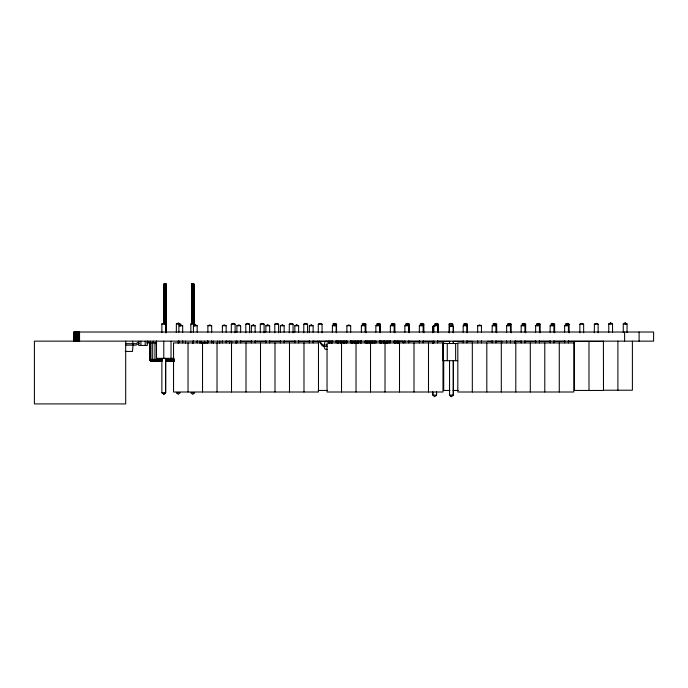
<?xml version="1.0" encoding="UTF-8"?>
<svg xmlns="http://www.w3.org/2000/svg" width="688" height="688" viewBox="0 0 688 688"><rect width="100%" height="100%" fill="white"/><g stroke="black" fill="none" stroke-linecap="round" stroke-linejoin="round"><path stroke-width="1.03" d="M327.239 349.272L325.114 349.272L323.885 346.408L325.114 341.214L331.487 341.214M163.761 394.327L165.636 392.728L165.662 358.336L165.636 392.728L163.778 394.327L161.852 392.728L161.878 358.336M436.605 395.084L434.678 396.684L432.778 395.084L432.778 391.859L432.821 395.084L436.605 395.084L436.562 391.859M139.329 343.269L136.026 345.118L125.749 345.144M139.354 341.454L136.026 343.673L125.749 343.716M434.687 325.467L432.778 326.31L432.778 332.76L432.821 326.31L434.713 326.31M449.513 326.31L451.423 325.467L453.34 326.31L453.315 332.76L453.297 326.31L449.513 326.31L449.531 332.76M612.544 332.553L612.544 323.953L610.652 323.111L608.76 323.953L608.76 332.553M627.043 332.553L627.043 323.953L625.143 323.111L623.259 323.953L623.259 332.553M161.878 332.553L161.852 323.953L163.77 323.111L165.662 323.953L165.636 332.553M176.343 323.953L178.261 323.111L180.153 323.953L180.153 326.103M190.86 332.553L190.86 323.953L192.752 323.111L194.644 323.953L194.644 326.103M178.897 332.184L178.897 325.742L180.806 324.899L182.681 325.742L182.681 332.184M193.388 332.184L193.388 325.742L195.306 324.899L197.172 325.742L197.172 332.184M207.879 332.184L207.879 325.742L209.797 324.899L211.663 325.742L211.663 332.184M222.379 332.184L222.379 325.742L224.288 324.899L226.163 325.742L226.163 332.184M231.314 332.786L231.314 324.186L233.232 323.343L235.098 324.186L235.098 332.786M236.87 332.184L236.87 325.742L238.788 324.899L240.654 325.742L240.654 332.184M245.805 332.786L245.805 324.186L247.723 323.343L249.589 324.186L249.589 332.786M251.361 332.184L251.361 325.742L253.279 324.899L255.145 325.742L255.145 332.184M260.305 332.786L260.305 324.186L262.214 323.343L264.089 324.186L264.089 332.786M265.86 332.184L265.86 325.742L267.77 324.899L269.644 325.742L269.644 332.184M274.796 332.786L274.796 324.186L276.714 323.343L278.58 324.186L278.58 332.786M280.351 332.184L280.351 325.742L282.269 324.899L284.135 325.742L284.135 332.184M289.287 332.786L289.287 324.186L291.205 323.343L293.071 324.186L293.071 332.786M294.842 332.184L294.842 325.742L296.76 324.899L298.626 325.742L298.626 332.184M303.786 332.786L303.786 324.186L305.696 323.343L307.57 324.186L307.57 332.786M309.342 332.184L309.342 325.742L311.251 324.899L313.126 325.742L313.126 332.184M318.277 332.786L318.277 324.186L320.195 323.343L322.061 324.186L322.061 332.786M332.39 332.184L332.39 325.742L334.308 324.899L336.174 325.742L336.174 332.184M346.89 332.184L346.89 325.742L348.799 324.899L350.674 325.742L350.674 332.184M361.381 332.184L361.381 325.742L363.29 324.899L365.165 325.742L365.165 332.184M375.872 332.184L375.872 325.742L377.789 324.899L379.656 325.742L379.656 332.184M390.371 332.184L390.371 325.742L392.28 324.899L394.155 325.742L394.155 332.184M404.862 332.184L404.862 325.742L406.771 324.899L408.646 325.742L408.646 332.184M419.353 332.184L419.353 325.742L421.271 324.899L423.137 325.742L423.137 332.184M433.853 332.184L433.853 325.742L435.762 324.899L437.637 325.742L437.637 332.184M449.066 332.786L449.066 324.186L450.975 323.343L452.85 324.186L452.85 326.336M463.179 332.184L463.179 325.742L465.097 324.899L466.963 325.742L466.963 332.184M477.678 332.184L477.678 325.742L479.588 324.899L481.454 325.742L481.454 332.184M492.169 332.184L492.169 325.742L494.079 324.899L495.953 325.742L495.953 332.184M506.66 332.184L506.66 325.742L508.578 324.899L510.444 325.742L510.444 332.184M521.16 332.184L521.16 325.742L523.069 324.899L524.935 325.742L524.935 332.184M535.651 332.184L535.651 325.742L537.56 324.899L539.435 325.742L539.435 332.184M550.142 332.184L550.142 325.742L552.06 324.899L553.926 325.742L553.926 332.184M564.642 332.184L564.642 325.742L566.551 324.899L568.417 325.742L568.417 332.184M579.855 332.786L579.855 324.186L581.764 323.343L583.639 324.186L583.639 332.786M594.346 332.786L594.346 324.186L596.264 323.343L598.13 324.186L598.13 332.786M625.168 323.111L623.259 323.953L627.043 323.953L625.168 323.111L625.168 323.953M166.29 284.084L163.718 284.084L163.77 323.953M191.565 324.237L191.565 284.084L194.136 284.084L194.085 324.237M161.878 323.953L165.662 323.953M180.153 323.953L176.369 323.953L176.343 332.553M190.86 323.953L194.644 323.953M231.314 324.186L235.098 324.186M245.805 324.186L249.589 324.186M260.305 324.186L264.089 324.186M274.796 324.186L278.58 324.186M289.287 324.186L293.071 324.186M303.786 324.186L307.57 324.186M318.277 324.186L322.061 324.186M336.552 324.186L332.768 324.186L334.686 323.343L336.552 324.186L336.552 332.786M365.887 324.186L362.103 324.186L364.012 323.343L365.887 324.186L365.887 332.786M380.378 324.186L376.594 324.186L378.512 323.343L380.378 324.186L380.378 332.786M394.869 324.186L391.094 324.186L393.003 323.343L394.869 324.186L394.869 332.786M409.369 324.186L405.585 324.186L407.494 323.343L409.369 324.186L409.369 332.786M423.86 324.186L420.076 324.186L421.993 323.343L423.86 324.186L423.86 332.786M438.351 324.186L434.575 324.186L436.484 323.343L438.351 324.186L438.351 332.786M449.066 324.186L452.85 324.186M467.341 324.186L463.557 324.186L465.475 323.343L467.341 324.186L467.341 332.786M496.676 324.186L492.892 324.186L494.801 323.343L496.676 324.186L496.676 332.786M511.167 324.186L507.383 324.186L509.301 323.343L511.167 324.186L511.167 332.786M525.658 324.186L521.874 324.186L523.792 323.343L525.658 324.186L525.658 332.786M540.157 324.186L536.373 324.186L538.283 323.343L540.157 324.186L540.157 332.786M554.648 324.186L550.864 324.186L552.782 323.343L554.648 324.186L554.648 332.786M569.139 324.186L565.355 324.186L567.273 323.343L569.139 324.186L569.139 332.786M579.855 324.186L583.639 324.186M594.346 324.186L598.13 324.186M178.897 325.742L182.681 325.742M193.388 325.742L197.172 325.742M207.879 325.742L211.663 325.742M222.379 325.742L226.163 325.742M236.87 325.742L240.654 325.742M251.361 325.742L255.145 325.742M265.86 325.742L269.644 325.742M280.351 325.742L284.135 325.742M294.842 325.742L298.626 325.742M309.342 325.742L313.126 325.742M332.39 325.742L336.174 325.742M346.89 325.742L350.674 325.742M361.381 325.742L365.165 325.742M375.872 325.742L379.656 325.742M390.371 325.742L394.155 325.742M404.862 325.742L408.646 325.742M419.353 325.742L423.137 325.742M433.853 325.742L437.637 325.742M463.179 325.742L466.963 325.742M477.678 325.742L481.454 325.742M492.169 325.742L495.953 325.742M506.66 325.742L510.444 325.742M521.16 325.742L524.935 325.742M535.651 325.742L539.435 325.742M550.142 325.742L553.926 325.742M564.642 325.742L568.417 325.742M335.735 341.214L346.356 341.214M350.605 341.214L361.234 341.214M365.483 341.214L375.046 341.214M379.294 341.214L389.915 341.214M394.164 341.214L402.669 341.214L403.28 343.071M226.352 341.429L230.566 341.429M240.456 341.377L251.842 341.377M254.947 341.377L266.333 341.377M269.438 341.377L280.833 341.377M283.938 341.377L295.324 341.377M298.429 341.377L309.815 341.377M312.92 341.377L325.347 341.377M402.299 341.377L405.404 341.377M409.549 341.377L419.895 341.377M423.008 341.377L433.354 341.377M437.499 341.377L449.918 341.377M453.031 341.377L463.377 341.377M466.49 341.377L472.699 341.377M487.534 341.377L492.711 341.377M495.816 341.377L502.025 341.377M514.452 341.377L520.661 341.377M524.806 341.377L536.193 341.377M539.297 341.377L550.684 341.377M553.788 341.377L565.183 341.377M568.288 341.377L603.488 341.377M328.812 341.661L329.93 341.661M331.685 341.661L332.803 341.661M337.421 341.661L338.539 341.661M340.293 341.661L341.411 341.661M343.166 341.661L344.284 341.661M346.038 341.661L347.156 341.661M351.774 341.661L352.892 341.661M354.647 341.661L355.765 341.661M357.519 341.661L358.637 341.661M360.392 341.661L361.51 341.661L361.51 341.145M366.128 341.661L367.246 341.661M369 341.661L370.118 341.661M371.873 341.661L372.991 341.661M374.736 341.661L375.863 341.661M380.481 341.661L381.599 341.661M383.354 341.661L384.472 341.661M386.226 341.661L387.344 341.661M389.09 341.661L390.208 341.661L390.208 341.145M394.835 341.661L395.953 341.661M397.707 341.661L398.825 341.661M408.087 341.661L409.85 341.661L409.85 341.145M146.604 342.856L156.701 342.856M201.163 342.856L207.561 342.856L207.561 341.145M443.038 343.501L457.726 343.501M323.885 344.929L327.084 344.929M323.885 346.408L327.084 346.408M125.207 351.422L132.5 351.422L133.111 343.716L132.5 341.145M174.124 358.336L156.494 358.336L156.503 341.145M149.537 342.856L149.537 359.403L162.497 359.403M165.679 359.403L174.159 359.403M149.537 359.403L149.597 359.85L162.506 359.85M165.679 359.85L174.159 359.85M149.597 359.85L162.514 360.263M165.688 360.263L174.159 360.263M149.769 360.263L162.531 360.615M165.705 360.615L174.167 360.615M443.038 360.693L457.726 360.693M150.044 360.615L162.549 360.89M165.722 360.89L174.167 360.89M150.818 361.062L160.493 361.123L150.405 360.89M603.41 390.216L632.392 390.216L632.392 341.145M318.097 390.449L327.419 390.449M449.926 390.449L443.708 390.449L443.708 360.581M453.014 390.449L458.199 390.449M161.878 392.728L165.662 392.728M176.369 392.728L180.153 392.728L178.252 394.327L176.343 392.728M151.575 361.123L150.397 360.615L149.907 359.403L149.907 342.856M152.487 361.123L151.429 360.615L150.99 359.403L150.99 342.856M153.931 361.123L152.71 359.403L152.71 342.856M155.823 361.123L154.963 359.403L154.963 342.856M158.025 361.123L157.578 359.403M451.448 396.684L449.556 395.084L449.531 360.693M319.619 341.162L323.584 345.969L322.337 345.969L319.352 341.678L317.589 341.678L317.589 341.162M160.467 361.062L160.381 359.403M639.109 332.02L639.109 341.145M625.143 323.111L625.143 323.953M624.609 332.02L624.609 341.145M617.901 341.145L617.901 390.216M610.652 323.111L610.652 323.953M603.41 341.145L603.488 390.449L574.497 390.449L574.497 341.377M588.988 341.377L588.988 390.449M568.417 340.784L568.417 342.934M566.551 324.899L566.551 325.742M564.642 340.784L564.642 342.934M559.284 342.934L559.284 392.005M553.926 340.784L553.926 342.934M552.06 324.899L552.06 325.742M550.142 340.784L550.142 342.934M544.784 342.934L544.784 392.005M539.435 340.784L539.435 342.934M537.56 324.899L537.56 325.742M535.651 340.784L535.651 342.934M530.293 342.934L530.293 392.005M524.935 340.784L524.935 342.934M523.069 324.899L523.069 325.742M521.16 340.784L521.16 342.934M515.802 342.934L515.802 392.005M515.424 341.145L515.424 343.286M515.243 341.145L515.243 343.286M515.08 341.145L515.08 343.286M510.444 340.784L510.444 342.934M508.578 324.899L508.578 325.742M506.66 340.784L506.66 342.934M501.733 341.145L501.733 343.286M501.303 342.934L501.303 392.005M495.953 340.784L495.953 342.934M494.079 324.899L494.079 325.742M492.169 340.784L492.169 342.934M486.812 342.934L486.812 392.005M481.454 340.784L481.454 342.934M477.678 340.784L477.678 342.934M472.321 342.934L472.321 392.005M466.963 340.784L466.963 342.934M463.179 340.784L463.179 342.934M455.637 343.501L455.637 360.693M449.531 341.351L449.513 343.501M447.269 343.501L447.269 360.693M443.708 341.377L443.708 343.51M443.081 343.501L443.081 360.693M437.637 340.784L437.637 342.934M435.762 324.899L435.762 325.742M433.853 340.784L433.853 342.934M428.495 342.934L428.495 392.005M423.137 340.784L423.137 342.934M421.271 324.899L421.271 325.742M419.353 340.784L419.353 342.934M414.004 342.934L414.004 392.005M408.646 340.784L408.646 342.934M406.771 324.899L406.771 325.742M404.862 340.784L404.862 342.934M399.504 342.934L399.504 392.005M398.825 341.145L398.825 343.295M397.707 341.145L397.707 343.295M395.953 341.145L395.953 343.295M394.835 341.145L394.835 343.295M394.155 340.784L394.155 342.934M392.28 324.899L392.28 325.742M390.371 340.784L390.371 342.934M389.09 341.145L389.09 343.295M387.344 341.145L387.344 343.295M386.226 341.145L386.226 343.295M385.013 342.934L385.013 392.005M384.472 341.145L384.472 343.295M383.354 341.145L383.354 343.295M381.599 341.145L381.599 343.295M380.481 341.145L380.481 343.295M379.656 340.784L379.656 342.934M377.789 324.899L377.789 325.742M375.872 340.784L375.872 342.934M374.736 341.145L374.736 343.295M372.991 341.145L372.991 343.295M371.873 341.145L371.873 343.295M370.522 342.934L370.522 392.005M370.118 341.145L370.118 343.295M369 341.145L369 343.295M367.246 341.145L367.246 343.295M366.128 341.145L366.128 343.295M365.165 340.784L365.165 342.934M361.381 340.784L361.381 342.934M360.392 341.145L360.392 343.295M358.637 341.145L358.637 343.295M357.519 341.145L357.519 343.295M356.023 342.934L356.023 392.005M355.765 341.145L355.765 343.295M354.647 341.145L354.647 343.295M352.892 341.145L352.892 343.295M351.774 341.145L351.774 343.295M350.674 340.784L350.674 342.934M346.89 340.784L346.89 342.934M346.038 341.145L346.038 343.295M344.284 341.145L344.284 343.295M343.166 341.145L343.166 343.295M341.532 342.934L341.532 392.005M341.411 341.145L341.411 343.295M340.293 341.145L340.293 343.295M338.539 341.145L338.539 343.295M337.421 341.145L337.421 343.295M336.174 340.784L336.174 342.934M334.308 324.899L334.308 325.742M332.39 340.784L332.39 342.934M331.685 341.145L331.685 343.295M329.93 341.145L329.93 343.295M328.812 341.145L328.812 343.295M313.126 340.784L313.126 342.934M311.251 324.899L311.251 325.742M309.342 340.784L309.342 342.934M303.984 342.934L303.984 392.005M298.626 340.784L298.626 342.934M296.76 324.899L296.76 325.742M294.842 340.784L294.842 342.934M289.493 342.934L289.493 392.005M284.135 340.784L284.135 342.934M282.269 324.899L282.269 325.742M280.351 340.784L280.351 342.934M274.994 342.934L274.994 392.005M269.644 340.784L269.644 342.934M267.77 324.899L267.77 325.742M265.86 340.784L265.86 342.934M260.503 342.934L260.503 392.005M255.145 340.784L255.145 342.934M253.279 324.899L253.279 325.742M251.361 340.784L251.361 342.934M246.012 342.934L246.012 392.005M240.654 340.784L240.654 342.934M236.87 340.784L236.87 342.934M235.993 341.145L235.993 343.286M231.71 341.145L231.71 343.286M231.512 342.934L231.512 392.005M229.568 341.145L229.568 343.286M226.163 340.784L226.163 342.934M222.379 340.784L222.379 342.934M219.713 341.145L219.713 343.286M217.571 341.145L217.571 343.286M217.021 342.934L217.021 392.005M213.289 341.145L213.289 343.286M211.663 340.784L211.663 342.934M207.879 340.784L207.879 342.934M204.603 341.145L204.603 342.856M202.53 342.934L202.53 392.005M201.446 341.145L201.446 343.286M199.993 341.145L199.967 343.295M197.172 340.784L197.172 342.934M195.306 324.899L195.306 325.742M193.964 284.084L193.964 324.237M193.758 284.084L193.758 324.237M193.491 284.084L193.491 323.179M193.388 340.784L193.388 342.934M193.182 284.084L193.182 323.179M192.846 284.084L192.752 323.953M192.76 341.145L192.76 343.295M192.52 284.084L192.52 323.179M192.21 284.084L192.21 323.179M191.943 284.084L191.943 323.179M191.737 284.084L191.737 323.179M191.608 284.084L191.608 323.179M188.03 342.934L188.03 392.005M185.511 341.145L185.511 343.295M182.681 340.784L182.681 342.934M180.806 324.899L180.806 325.742M178.897 340.784L178.897 342.934M178.269 341.145L178.269 343.295M171.02 341.145L171.02 358.336M166.247 284.084L166.247 332.691M166.118 284.084L166.118 332.691M165.911 284.084L165.911 332.691M165.645 284.084L165.645 332.691M165.335 284.084L165.335 324.237M165 284.084L165 324.237M164.673 284.084L164.673 323.179M164.363 284.084L164.363 323.179M164.097 284.084L164.097 323.179M163.89 284.084L163.89 323.179M163.778 341.145L163.778 358.336M156.374 341.145L156.374 345.428M153.243 341.145L153.243 342.856M150.294 341.145L150.294 342.856M148.023 341.145L148.023 342.856M147.327 341.145L147.327 345.428L138.761 345.428L138.761 341.145M145.185 341.145L145.185 345.428M140.902 341.145L140.902 345.428M125.698 341.145L125.698 403.916L34.4 403.916L34.4 341.145L653.6 341.145L653.6 332.02L73.857 332.02L73.891 341.145M79.55 332.02L79.55 341.145M79.18 332.02L79.18 341.145M78.81 332.02L78.81 341.145M78.441 332.02L78.441 341.145M78.071 332.02L78.071 341.145M77.718 332.02L77.718 341.145M77.366 332.02L77.366 341.145M77.03 332.02L77.03 341.145M76.695 332.02L76.695 341.145M76.385 332.02L76.385 341.145M76.076 332.02L76.076 341.145M75.792 332.02L75.792 341.145M75.517 332.02L75.517 341.145M75.259 332.02L75.259 341.145M75.026 332.02L75.026 341.145M74.803 332.02L74.803 341.145M74.614 332.02L74.614 341.145M74.433 332.02L74.433 341.145M74.278 332.02L74.278 341.145M74.149 332.02L74.149 341.145M73.951 332.02L74.037 341.145M194.644 392.728L192.743 394.327L190.834 392.728L194.644 392.728M453.34 395.084L451.414 396.684L449.513 395.084L453.34 395.084L453.315 360.693L453.297 395.084M610.677 323.111L608.76 323.953L612.544 323.953L610.677 323.111M318.475 342.934L173.539 342.934L173.539 392.005L318.475 392.005L318.475 342.934M442.986 342.934L327.041 342.934L327.041 392.005L442.986 392.005L442.986 342.934M573.775 342.934L457.821 342.934L457.821 392.005L573.775 392.005L573.775 342.934M174.176 361.062L165.739 361.062L174.184 361.123M453.315 343.501L453.315 341.351L453.297 343.501M432.821 343.501L432.821 341.351L432.804 343.501M178.261 323.953L178.261 323.111L178.244 323.953"/></g></svg>
